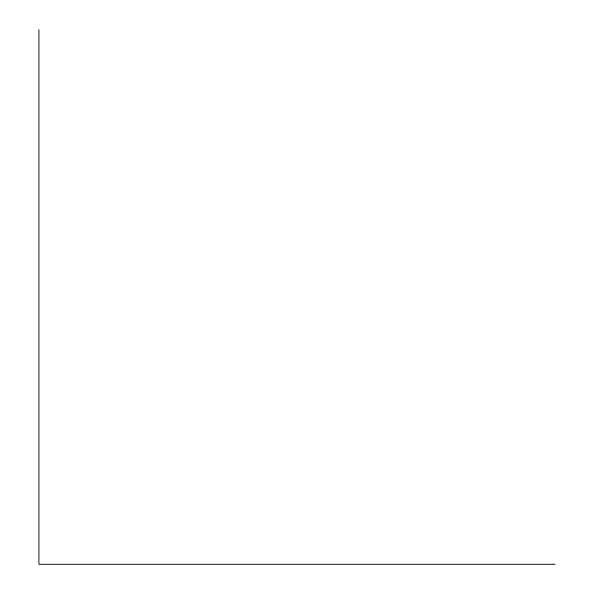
<?xml version="1.0" encoding="UTF-8"?>
<svg xmlns="http://www.w3.org/2000/svg" width="594" height="594" viewBox="0 0 594 594"><rect width="100%" height="100%" fill="white"/><g stroke="black" fill="none" stroke-linecap="round" stroke-linejoin="round"><path stroke-width="0.89" d="M555.086 564.3L38.914 564.3L38.914 29.7"/></g></svg>
